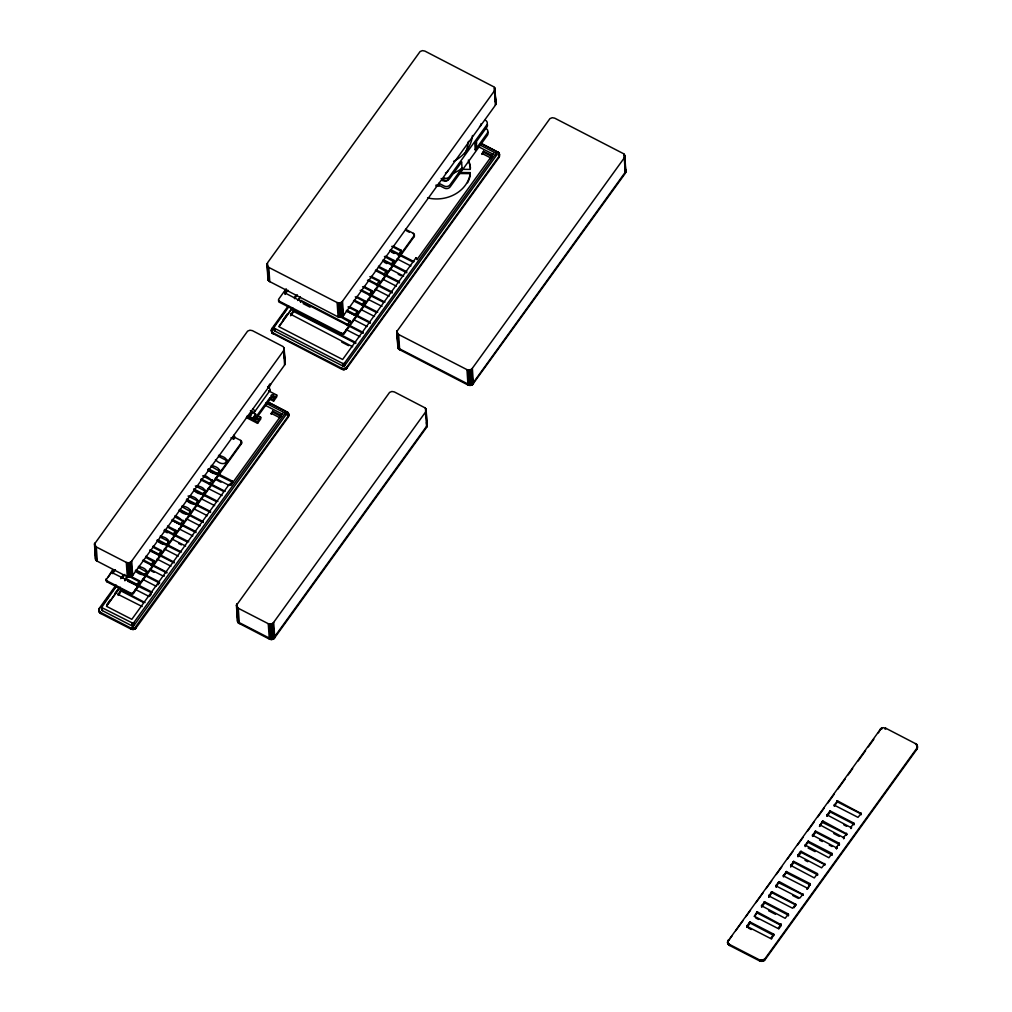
<?xml version="1.0" encoding="UTF-8"?>
<svg xmlns="http://www.w3.org/2000/svg" width="1012" height="1012" viewBox="0 0 1012 1012"><rect width="100%" height="100%" fill="white"/><g stroke="black" fill="none" stroke-linecap="round" stroke-linejoin="round"><path stroke-width="1.5" d="M459.954 172.508L470.137 172.609L470.049 174.646A33.244 28.349 -3.9 0 1 427.57 197.884M131.105 576.511L139.492 580.825L136.797 584.949L112.711 572.956L114.495 569.92M136.86 585.973L139.567 581.849L128.385 576.106M138.391 566.416C153.837 569.414 144.286 580.433 135.33 570.73M145.058 602.557L121.263 590.11L121.427 591.147L143.641 602.583M145.677 556.322L154.064 560.635L150.965 564.924M158.707 555.689L161.389 552.008L161.351 550.541L152.964 546.227M161.389 552.008L161.351 550.541M160.238 536.132C175.696 539.13 166.132 550.136 157.176 540.446M166.879 544.367L168.7 541.471L160.313 537.157M166.904 572.261L143.211 559.838L143.185 560.838M167.524 526.038L175.911 530.351L172.824 534.64M174.19 562.166L150.396 549.718L150.282 550.794M183.197 520.257C184.69 523.596 177.404 515.07 174.81 515.943M181.477 552.008L157.771 539.649M182.097 505.848C197.542 508.846 187.992 519.852 179.023 510.149M189.37 495.753C204.816 498.752 195.265 509.757 186.309 500.054M196.012 503.976L197.833 501.092L188.042 496.057M196.657 485.659C212.103 488.657 202.552 499.662 193.583 489.96M203.298 493.881L205.12 490.997L195.329 485.962M212.33 479.878C213.823 483.205 206.537 474.691 203.943 475.551M211.217 465.457C226.675 468.455 217.125 479.473 208.156 469.77M218.503 455.362C233.949 458.36 224.398 469.378 215.442 459.676M225.145 463.597L226.966 460.7L218.579 456.387M340.652 316.01L350.316 320.981L347.217 325.269M355.857 314.795L357.628 312.354L357.603 310.886L349.317 306.623M357.628 312.354L357.603 310.886M356.603 296.529L364.877 300.792L361.79 305.08M363.131 304.701L364.952 301.816L355.288 296.845M363.877 286.434L372.163 290.697L369.064 294.973M370.417 294.606L372.226 291.722L362.574 286.75M379.487 282.07L379.449 280.59L371.164 276.339M378.45 266.245L386.723 270.495L383.637 274.783M385.736 256.15L394.01 260.4L390.923 264.689M393.01 246.055L401.296 250.306L398.273 255.619M749.917 922.033L747.109 925.626L747.084 927.384L750.196 923.058L773.889 935.556L773.725 934.177L750.031 922.008L749.917 923.083M768.753 895.86L771.979 891.749L795.647 904.311L792.56 908.232L768.753 895.86L768.93 897.1L768.854 895.493M768.829 896.936L772.042 892.774L795.647 904.905L794.028 907.764M788.449 915.367L788.386 914.089L785.173 918.314L761.505 905.74L764.692 901.844L788.361 914.038M810.321 885.007L786.197 872.673L786.324 871.547L810.144 883.691L807.197 889.067M839.176 844.046L839.252 845.071L839.277 843.312L815.672 831.168L812.472 835.14L836.152 847.639L839.378 843.477M861.301 814.331L861.199 813.091L861.098 814.786L861.199 814.053L837.443 801.896L837.531 800.884L861.161 813.534L857.999 817.354L834.407 805.21L837.367 800.871M94.47 544.051L247.611 331.126L249.913 330.19L252.38 330.633L283.17 346.61L284.208 348.558L283.626 350.671L131.079 561.926L128.777 562.849L126.31 562.406L96.304 546.973L94.47 544.051L95.545 559.269L96.494 560.787L127.284 576.751L129.751 577.207L132.053 576.271L284.612 365.016L284.954 362.056M267.75 401.84L287.636 412.2L288.673 414.148L288.104 416.261L134.71 628.047L130.788 627.997L100.783 612.564L99.189 610.932L99.53 607.972L116.102 584.999M99.1 608.769L99.252 611.956L100.858 613.588L130.852 629.021L133.318 629.477L135.621 628.541L288.167 417.286L288.66 414.743L286.851 411.669M266.991 264.043L267.94 279.261L268.977 281.209L338.109 316.908L340.563 317.351L342.866 316.427L495.425 105.172L496.007 103.06L494.311 87.095L424.85 51.068L422.396 50.625L420.094 51.549L267.535 262.804L268.167 280.109M236.428 605.328L389.569 392.403L391.872 391.48L394.338 391.922L425.129 407.899L426.166 409.847L425.597 411.96L273.038 623.215L270.735 624.138L268.269 623.696L238.275 608.263L236.428 605.328L237.58 621.57L238.528 623.088L269.318 639.065L271.785 639.508L274.088 638.585L426.634 427.33L427.228 425.66L426.507 423.611M287.661 306.712L272.013 328.407L271.431 330.507L272.215 333.15L341.664 369.178L344.131 369.62L346.433 368.697L498.992 157.442L499.498 154.305L498.461 152.357L480.928 143.211M101.719 609.49L102.389 610.628L132.091 625.897L133.964 625.492L285.675 415.198L285.068 411.036L267.51 402.017M396.767 331.557L549.921 118.632L552.223 117.708L554.677 118.151L623.809 153.837L624.847 155.785L624.277 157.897L471.718 369.152L469.416 370.088L466.962 369.633L398.614 334.491L396.767 331.557L397.918 347.799L398.88 349.317L467.999 385.015L472.364 384.813L625.315 173.267L625.833 170.142L624.796 168.194M727.704 941.539L880.857 728.615L883.16 727.691L885.614 728.134L916.417 744.111L917.454 746.059L916.872 748.172L764.971 958.731L762.517 960.274L759.557 959.907L729.551 944.474C725.958 939.642 727.286 943.703 729.627 945.499L759.62 960.932L762.593 961.299L765.034 959.755L916.948 749.196L917.441 746.654M727.881 940.679L727.792 943.007M355.769 342.423L293.834 310.557L290.722 314.302L352.657 346.749M747.109 925.626L747.008 926.359L770.613 938.503L773.725 934.177M797.924 855.266L821.592 867.828L824.704 864.084L801.112 851.358C797.608 853.736 795.584 860.972 801.175 852.382L824.894 864.741M95.609 557.523L95.545 559.269M99.062 610.223L99.53 607.972M116.582 585.961L101.592 607.491L133.242 623.43L285.498 412.63L285.068 411.036M289.065 306.383L274.265 326.901L274.214 328.154L342.726 363.485L344.232 363.472L496.31 152.787L495.88 151.193L480.611 143.337M285.915 414.743L285.624 411.492M485.924 128.372A4.174 3.567 -3.9 0 1 487.253 133.255L475.26 149.877L476.07 146.942A41.34 35.243 -3.9 0 0 476.601 142.338M274.442 329.469L274.872 331.063L342.904 366.053L344.358 366.066L496.487 155.342L496.5 154.052M271.431 330.507L273.265 332.999L341.601 368.153L344.055 368.596L346.357 367.672L498.916 156.417L499.498 154.305M776.242 885.234L776.141 885.981L799.746 898.112L802.858 894.38L779.265 881.654L776.204 887.005L776.242 885.234L778.848 881.743M786.324 871.547L783.427 875.886L807.171 888.043M802.858 894.38L803.022 895.165M853.85 823.123L830.245 810.979L827.057 814.875L850.725 827.449L853.913 823.186L853.951 824.653M808.462 842.288L808.297 841.25L831.99 853.407L832.066 855.013L808.183 842.313L808.297 841.25L805.274 846.563L805.274 845.007L808.12 841.288M118.202 593.943C117.594 600.495 125.058 581.305 118.24 594.449L142.186 606.542M786.134 872.723L783.49 876.911L783.389 875.38M805.236 845.083L828.879 857.733L832.066 853.47L832.13 854.862M802.971 895.316L802.858 893.786M287.901 290.229L285.169 294.062L286.978 290.355M788.474 915.227L764.768 902.868L761.644 907.195L761.581 905.588M817.43 873.596L793.825 861.465L790.638 865.361L814.306 877.923L817.494 873.66L817.494 875.203M819.846 824.818L843.439 837.544L846.563 833.799L822.958 821.074C821.668 823.186 816.089 831.902 822.351 821.352M837.379 801.909L834.369 806.083M795.647 905.5L795.584 903.88M839.34 844.919L839.277 843.312M266.966 264.916L268.787 267.408L337.123 302.55L339.589 303.005L341.892 302.069L494.451 90.814L495.02 88.714M237.997 618.003L237.504 620.546L239.249 622.608L269.255 638.041L271.709 638.483L274.012 637.56L426.571 426.305L427.153 424.192L426.431 422.586M238.073 619.028L237.58 621.57M398.348 344.232L397.855 346.774L399.601 348.836L467.936 383.991L470.39 384.433L472.693 383.497L625.252 172.242L625.821 170.737L624.859 169.219M398.412 345.256L397.918 347.799M817.607 874.836L793.901 862.49L790.714 866.753M839.454 844.552L815.748 832.193L812.535 836.418L812.56 834.913M286.181 288.787L278.819 298.983A1.961 1.682 -3.9 0 0 279.438 301.285L279.514 302.31L341.512 334.2A1.961 1.682 -3.9 0 0 344.219 333.618L414.136 236.694L414.072 235.669A1.961 1.682 -3.9 0 0 413.44 233.38L405.496 229.281M284.41 292.354L286.244 289.811M294.1 297.768L295.947 295.226M275.757 324.321L272.076 329.431L272.013 328.407M280.362 317.945L285.89 310.279M294.618 298.692L297.389 294.846M282.791 320.184L287.383 313.834M279.185 326.054L292.089 308.179M297.617 300.513L300.374 296.68M292.696 307.686L278.958 326.737L342.625 359.488L415.919 257.883L417.589 258.743L494.324 152.369L480.371 145.184M298.198 300.071L300.033 297.528M290.887 315.175L293.91 311.582L355.844 343.447M233.949 435.185A7.084 3.023 35.8 0 1 234.873 437.437L240.704 440.435A1.961 1.682 -3.9 0 1 241.337 442.737L241.4 443.762L133.407 593.462A1.961 1.682 -3.9 0 1 130.7 594.057L107.032 581.875A1.961 1.682 -3.9 0 1 106.412 579.585L112.8 569.604M108.246 577.017L112.863 570.629M120.706 578.611L123.464 574.791M104.198 602.608L107.879 597.51M112.484 591.122L116.165 586.024M122.136 578.257L124.906 574.411M106.652 604.834L110.333 599.724M114.951 593.336L118.632 588.238M125.071 579.294L126.917 576.739M106.715 605.619L118.682 589.022M125.134 580.078L127.891 576.245M120.276 587.175L106.475 606.302L131.813 619.331L229.319 484.166L230.989 485.026L283.512 412.226L265.764 403.092M124.881 580.799L128.549 575.702M249.458 417.614L249.369 416.4L252.254 412.403L255.656 414.148L255.745 415.363L252.861 419.36L252.772 418.146L255.656 414.148M230.964 437.804L233.62 439.17L234.873 437.437M250.9 415.616L252.254 412.403M254.543 411.897L270.027 390.442M269.913 397.691L270.027 399.31L273.607 401.157L273.493 399.538L269.913 397.691L257.124 415.413L260.704 417.26L260.818 418.879L257.592 423.358L246.371 417.589M257.238 417.033L270.027 399.31M133.407 593.462L133.331 592.437L241.337 442.737M257.592 423.358L257.478 421.738L260.704 417.26M273.493 399.538L276.731 395.059L268.534 390.847M273.607 401.157L276.833 396.679L276.731 395.059M272.709 412.099L271.153 414.262L272.645 411.074L280.982 415.363L281.045 416.387L272.709 412.099L272.645 411.074M438.816 183.235L444.293 186.056A4.174 3.567 -3.9 0 0 450.049 184.816L462.041 168.194L461.624 162.046L449.632 178.669A4.174 3.567 -3.9 0 1 443.876 179.908L441.131 178.504M149.852 596.081L151.383 593.968M157.897 584.936L159.428 582.811M230.799 485.001L232.33 482.888M280.982 415.363L279.413 417.526L271.077 413.238M344.219 333.618L344.156 332.594L414.072 235.669M483.534 152.255L481.965 154.419L483.458 151.231L491.794 155.519L491.857 156.544L483.534 152.255L483.458 151.231M490.301 158.707L491.794 155.519M732.056 935.796L728.374 940.894L728.298 939.87M735.737 930.686L743.099 920.477M745.869 916.657L750.461 910.269M755.989 902.615L763.352 892.407M766.122 888.574L771.637 880.921M776.242 874.532L781.77 866.879M787.285 859.226L792.813 851.573M797.418 845.184L802.946 837.531M807.551 831.143L813.99 822.212M817.671 817.114L824.11 808.183M827.803 803.073L834.242 794.142M837.923 789.031L845.286 778.823M848.056 775.002L852.661 768.614M858.176 760.961L865.538 750.752M868.309 746.919L873.824 739.266M878.429 732.878L880.857 728.615M756.925 912.09L754.294 916.265L777.886 928.409L781.011 924.664L757.419 911.938L756.938 913.166L757.204 911.938M754.459 916.556L756.862 913.229M854.001 824.249L830.308 812.003L827.082 816.178L827.057 814.875M808.588 887.575L810.144 883.691M212.292 480.32L209.231 484.153M183.159 520.699L180.098 524.545L171.736 520.244M161.313 550.983L158.251 554.829L149.89 550.541M151.421 565.784L153.204 563.33M357.565 311.329L354.504 315.175L346.23 310.924M379.411 281.045L376.35 284.878M115.419 569.794L112.876 573.235L112.813 572.21M300.981 301.487L301.019 300.438L300.463 301.905L301.121 300.463L363.144 332.429M208.017 469.391L208.092 470.416L208.143 469.252M164.387 530.996L165.057 529.554L188.751 541.799M127.904 580.445L128.638 580.028L152.306 592.235M164.425 575.891L163.691 576.309L149.801 569.161M807.576 887.815L807.31 889.055L807.753 887.613M208.206 470.276L232.494 482.205M200.996 480.308L201.375 479.055L225.157 491.326M164.437 529.82L164.513 530.845M128.094 581.331L150.927 592.488M120.807 591.425L120.871 590.274M229.787 485.241L232.355 481.117L208.75 468.986L208.826 470.011M822.414 822.376L846.728 834.394M815.065 831.447L815.014 832.61M807.854 842.566L807.905 841.415M836.709 848.511L836.886 847.221M807.639 888.84L807.639 887.752M800.555 851.573L800.568 852.661M193.773 490.339L216.467 501.623M157.366 540.825L180.06 552.097M120.947 591.299L121.073 590.148M778.848 882.818L803.022 894.924M458.904 163.995L461.624 162.046M462.041 168.194L459.322 170.155A41.34 35.243 -3.9 0 1 452.301 173.722M344.358 366.066L344.232 363.472M133.546 625.922L133.42 623.316M822.541 821.175L822.541 822.25M815.267 831.269L815.191 832.408M757.065 913.064L757.128 911.964M757.204 912.988L781.175 925.461L781.087 924.133M382.005 306.37L368.026 299.286M210.572 512.426L186.701 500.307L186.752 499.245L210.61 511.566M222.109 495.564L208.067 488.404M150.345 550.768L174.165 562.912M815.457 831.168L815.406 832.256M269.749 386.824L268.775 385.205M268.699 388.266L267.737 386.647M185.626 546.037L171.648 538.877M150.333 549.731L150.56 550.768M149.219 596.523L135.241 589.363M461.535 169.333L470.264 169.421L470.352 167.233A33.244 28.349 -3.9 0 0 468.392 160.06M458.575 173.507L470.2 173.634L470.137 172.609M343.422 366.243L343.258 363.688M815.583 831.156L815.748 832.193M269.938 384.041L270.621 384.724L269.761 384.421M884.754 728.817L885.69 729.159L885.614 728.134M477.753 146.31L493.11 154.216M481.902 153.394L490.238 157.682M437.513 184.551L444.432 188.105A4.174 3.567 -3.9 0 0 450.188 186.866L487.392 135.304A4.174 3.567 -3.9 0 0 487.531 131.75M406.622 230.862L409.379 232.279M391.707 246.371L401.359 251.33M390.645 249.622L414.034 261.653M389.936 250.343L412.732 261.969M391.378 252.077L394.136 253.493M397.159 258.895L410.923 265.979M384.421 256.466L394.047 261.88L394.01 260.4M383.358 259.717L406.761 271.747M382.65 260.438L406.824 272.772M384.092 262.171L386.85 263.588M389.873 268.99L403.636 276.074M398.197 274.265L400.954 275.681M378.513 267.269L386.761 271.975L386.723 270.495M376.072 269.812L399.474 281.842M375.363 270.533L399.538 282.867M382.587 279.097L396.35 286.168M369.861 276.655L379.513 281.627L379.449 280.59M368.785 279.907L392.188 291.937M367.482 280.223L392.264 292.961M375.3 289.192L389.063 296.263M361.512 290.001L384.977 302.095M360.196 290.317L383.599 302.348M354.225 300.096L377.691 312.189M353.517 300.83L376.312 312.442M360.74 309.381L374.503 316.452M348.002 306.94L357.666 311.911M346.939 310.191L370.43 322.335M347.015 311.215L370.405 323.245M353.454 319.476L367.217 326.547M340.728 317.034L350.354 322.448L350.316 320.981M363.131 333.353L285.106 293.025M303.183 303.625L310.077 307.167M346.167 329.57L359.93 336.654M279.438 301.285L341.449 333.176A1.961 1.682 -3.9 0 0 344.156 332.594M341.714 342.107L348.596 345.649M267.826 402.865L270.558 404.269M265.941 405.648L282.323 414.085M249.369 416.4L252.772 418.146M246.814 416.248L257.478 421.738M211.293 466.481L219.642 471.25L219.604 469.77M215.354 478.309L229.231 485.444M215.417 479.334L220.97 482.193M202.615 475.868L212.393 480.902M200.869 479.865L223.753 491.528M843.856 824.906L846.627 826.336M200.781 498.499L214.67 505.633M833.787 833.572L839.34 836.431M193.507 508.593L207.384 515.728M182.16 506.873L190.522 511.629L190.484 510.162M203.298 522.534L179.693 510.39L179.617 509.365L203.323 521.661M819.568 840.099L822.339 841.529M829.283 845.096L832.066 846.525M186.221 518.688L200.098 525.835M174.874 516.968L183.261 521.281M172.344 519.46L195.936 531.604M172.407 520.484L196.012 532.628M808.12 848.043L815.065 851.623M178.934 528.783L192.824 535.93M167.6 527.062L175.949 531.819L175.911 530.351M164.45 530.351L187.334 542.002M804.995 860.289L807.778 861.718M164.526 531.376L167.309 532.805M178.669 543.469L181.439 544.899M164.374 548.972L178.251 556.119M153.027 547.252L161.414 551.565M157.088 559.067L170.965 566.214M145.741 557.346L154.102 562.103L154.064 560.635M142.603 560.635L166.879 573.007M792.864 895.569L798.417 898.428M151.256 570.907L154.039 572.337M138.467 567.441L146.816 572.197L146.778 570.73M135.924 569.933L159.529 582.077M135.987 570.958L159.592 583.102M142.515 579.256L156.405 586.403M768.589 910.762L775.521 914.329M106.336 578.56A1.961 1.682 -3.9 0 0 106.968 580.85L130.624 593.032A1.961 1.682 -3.9 0 0 133.331 592.437M755.749 917.998L758.532 919.427M748.463 928.105L751.246 929.522M499.333 154.482L497.664 151.813M824.717 863.502L824.78 865.108M217.896 501.471L194.19 489.175L194.253 490.2M917.289 746.236L916.417 744.111M495.285 101.44L496.007 103.06M274.303 330.608L274.024 327.357M415.919 257.883L417.108 259.641M917.214 745.212L917.479 747.957M917.011 744.807L917.074 745.831M917.302 747.362L917.365 748.387M916.733 744.44L916.809 745.464M916.872 748.172L916.948 749.196M915.62 743.567L915.696 744.592M881.692 728.096L881.756 729.121M881.25 728.336L881.326 729.361M880.2 729.31L880.276 730.335M853.837 823.705L853.913 824.729M851.459 827.032L851.345 828.271L851.332 827.171M851.13 827.348L851.067 828.448M850.94 827.449L850.89 828.499L850.725 827.449M846.563 833.218L846.627 834.824M846.462 833.951L846.525 834.976M844.172 837.126L844.122 838.303M843.983 837.341L843.919 838.467M843.78 837.493L843.717 838.568M843.439 837.544L843.603 838.594M837.531 800.884L837.594 801.909M837.24 800.909L837.177 802.01M837.038 801.036L836.975 802.174M836.797 801.302L836.861 802.326M834.508 804.477L834.483 805.653M834.369 804.704L834.47 806.235M836.772 847.373L836.772 848.461M836.633 847.487L836.57 848.613M836.431 847.613L836.38 848.676L836.152 847.639M830.245 810.979L830.308 812.003M830.144 810.954L830.093 812.003M829.966 811.004L829.903 812.105M829.764 811.131L829.701 812.282M829.511 811.396L829.574 812.421M827.221 814.571L827.196 816.33M823.034 822.098L822.857 821.048L822.756 822.123M822.225 821.491L822.301 822.516M819.935 824.666L820.011 825.691M817.329 874.343L817.405 875.367M812.649 834.761L812.725 835.785M807.665 841.68L807.728 842.705M810.207 883.754L810.308 885.07M805.375 844.856L805.35 846.032M807.019 888.017L807.095 889.042M801.175 852.382L801.112 851.358L800.897 852.408M800.77 851.421L800.694 852.534M800.378 851.775L800.441 852.8M798.088 854.95L798.063 856.721M793.737 861.44L793.901 862.49M793.61 861.452L793.547 862.54M793.408 861.554L793.345 862.692M793.218 861.731L793.168 862.894M795.483 904.627L795.546 905.651M790.802 865.045L790.878 866.07M790.714 865.197L790.777 866.816M786.451 871.534L786.615 872.584M786.058 871.699L785.995 872.85M785.805 871.964L785.881 872.989M788.297 913.988L788.361 915.594M788.196 914.721L788.272 915.746M783.528 875.14L783.49 876.316M779.329 882.679L779.265 881.654L779.113 882.666M778.785 881.794L778.721 882.945M778.532 882.059L778.595 883.084M781.011 924.082L780.986 925.841L778.696 929.016L778.62 927.991M776.077 885.551L776.141 886.942M772.042 892.774L771.878 891.724L771.764 892.786M771.637 891.8L771.561 892.913M771.435 891.952L771.435 893.039M771.245 892.167L771.321 893.191M773.725 934.759L771.41 939.111L771.346 938.086M768.956 895.329L769.031 896.354M764.768 902.868L764.604 901.818L764.414 902.919M764.288 901.932L764.212 903.071M764.085 902.109L764.035 903.286M761.669 905.424L761.745 906.448M764.971 958.731L765.034 959.755M764.313 959.427L764.389 960.451M763.921 959.705L763.984 960.73M763.478 959.945L763.554 960.97M763.01 960.135L763.086 961.16M762.517 960.274L762.593 961.299M762.011 960.35L762.087 961.375M761.505 960.375L761.568 961.4M760.986 960.337L761.062 961.362M757.419 911.938L757.482 912.963M760.493 960.249L760.556 961.273M756.685 912.356L756.748 913.381M759.557 959.907L759.62 960.932M750.132 922.033L750.196 923.058M749.778 922.084L749.715 923.21M749.576 922.236L749.588 923.323M749.399 922.451L749.462 923.475M746.919 926.005L747.008 927.321M729.551 944.474L729.627 945.499M728.766 943.93L728.83 944.955M728.438 943.601L728.501 944.626M728.172 943.235L728.235 944.259M727.754 941.109L727.83 942.134M727.805 942.412L728.02 943.854M624.771 155.355L625.859 172.04M624.404 154.545L625.745 172.47M624.138 154.178L624.328 157.05M624.277 157.897L625.315 173.267M494.792 87.854L495.969 103.932M499.258 153.457L499.523 156.202M494.577 87.462L495.842 104.362M499.055 153.052L499.118 154.077M499.346 155.608L499.409 156.632M494.413 88.537L494.792 94.268M498.777 152.685L498.853 153.71M494.451 90.814L495.425 105.172M498.916 156.417L498.992 157.442M498.461 152.357L498.524 153.381M496.728 154.899L496.361 151.534L496.487 155.342M475.26 149.877L474.843 143.729L486.835 127.107A4.174 3.567 -3.9 0 0 487.354 124.413M472.376 368.469L473.414 383.839M471.718 369.152L472.768 384.522M471.326 369.443L472.364 384.813M470.884 369.684L471.934 385.053M470.416 369.873L471.465 385.243M469.922 370L470.972 385.382M469.416 370.088L470.466 385.458M468.898 370.101L469.947 385.483M468.392 370.076L469.442 385.445M467.886 369.987L468.935 385.357M466.962 369.633L467.999 385.015M426.09 409.417L427.178 426.09M425.938 409L427.064 426.52M425.723 408.595L426.216 415.768M426.71 422.953L426.773 423.977M413.44 233.38L413.516 234.404A1.961 1.682 -3.9 0 1 414.136 236.694M425.457 408.228L426.634 427.33M425.521 413.642L425.723 416.501M401.296 250.306L401.334 251.773L398.652 255.454L398.589 254.429M398.614 334.491L399.664 349.861M397.83 333.947L398.88 349.317M397.501 333.606L398.551 348.988M397.235 333.239L398.285 348.621M396.944 330.696L398.07 348.217M372.163 290.697L372.201 292.164M364.877 300.792L364.915 302.259M342.537 301.386L343.523 315.731M347.015 366.976L347.078 368.001M341.892 302.069L342.866 316.427M346.357 367.672L346.433 368.697M341.487 302.36L342.473 316.705M345.965 367.951L346.028 368.975M341.057 302.601L342.031 316.946M345.522 368.191L345.598 369.216M340.589 302.79L341.563 317.135M345.054 368.381L345.13 369.405M344.599 363.08L344.776 365.648M340.095 302.93L341.069 317.275M344.561 368.52L344.637 369.544M344.055 363.574L344.093 366.192M339.589 303.005L340.563 317.351M343.776 363.675L343.941 366.23M344.055 368.596L344.131 369.62M341.449 333.176L341.512 334.2M343.46 363.7L343.789 366.255M339.071 303.031L340.057 317.376M343.549 368.621L343.612 369.646M338.565 302.993L339.539 317.338M342.726 363.485L342.904 366.053M343.03 368.583L343.106 369.608M338.059 302.904L339.045 317.249M342.537 368.494L342.6 369.519M337.123 302.55L338.109 316.908M341.601 368.153L341.664 369.178M300.842 300.488L300.779 301.589M300.64 300.615L300.577 301.766M293.91 311.582L293.834 310.557L293.632 311.607M293.493 310.608L293.429 311.734M293.29 310.76L293.29 311.86M293.1 310.975L293.176 312M290.811 314.15L290.722 315.478M290.634 314.53L290.684 315.693M285.283 292.645L285.257 294.416M284.119 348.128L285.144 363.789M288.597 413.718L288.711 416.058M283.98 347.711L285.03 364.219M288.445 413.301L288.521 414.325M288.521 415.451L288.597 416.489M283.866 348.748L284.549 358.792M288.23 412.909L288.306 413.933M283.626 350.671L284.612 365.016M287.965 412.542L288.04 413.566M288.104 416.261L288.167 417.286M287.636 412.2L287.712 413.225M285.51 411.34L285.675 415.198M274.695 328.495L274.872 331.063M274.265 326.901L274.429 330.76M268.787 267.408L269.774 281.753M273.265 332.999L273.329 334.023M268.003 266.864L268.977 281.209M272.468 332.455L272.544 333.479M268.319 274.29L267.94 279.261M267.674 266.535L268.648 280.881M272.152 332.126L272.215 333.15M267.117 263.613L268.382 280.514M271.583 329.204L271.507 331.531M271.874 331.759L271.95 332.784M271.469 329.634L271.735 332.379M273.695 622.519L274.733 637.889M273.038 623.215L274.088 638.585M272.633 623.493L273.683 638.863M272.203 623.734L273.253 639.103M271.735 623.923L272.785 639.293M271.241 624.062L272.291 639.432M270.735 624.138L271.785 639.508M270.217 624.164L271.267 639.533M269.711 624.126L270.761 639.495M269.205 624.037L270.255 639.407M268.269 623.696L269.318 639.065M240.704 440.435L240.78 441.46A1.961 1.682 -3.9 0 1 241.4 443.762M232.355 481.117L232.418 482.724M238.275 608.263L239.325 623.632M237.023 603.658L238.528 623.088M237.162 607.39L238.2 622.76M226.89 459.676L226.928 461.156M236.884 607.01L237.934 622.393M236.593 604.468L237.719 621.988M208.599 468.961L208.472 470.061M205.044 489.972L205.082 491.44M201.261 479.068L201.198 480.156M197.757 500.067L197.795 501.535M194.089 489.15L194.038 490.187M193.912 489.188L193.849 490.289M186.803 499.245L186.98 500.295M168.625 540.446L168.662 541.913M164.956 529.529L164.842 530.604M164.716 529.605L164.64 530.731M157.847 540.674L157.353 539.75M139.492 580.825L139.529 582.292M131.724 561.243L132.698 575.588M136.203 626.833L136.266 627.857M131.079 561.926L132.053 576.271M135.545 627.516L135.621 628.541M130.674 562.204L131.649 576.562M135.153 627.807L135.216 628.832M130.244 562.444L131.218 576.802M134.71 628.047L134.786 629.072M129.776 562.634L130.75 576.992M133.786 622.937L133.964 625.492M134.242 628.237L134.318 629.262M129.283 562.773L130.257 577.118M133.748 628.363L133.824 629.388M133.242 623.43L133.42 625.985M133.103 623.481L133.129 626.086M128.777 562.849L129.751 577.207M132.8 623.544L132.977 626.112M133.242 628.452L133.318 629.477M130.624 593.032L130.7 594.057M132.648 623.556L132.825 626.112M128.258 562.874L129.232 577.219M132.433 623.531L132.673 626.112M132.724 628.465L132.8 629.489M127.752 562.836L128.726 577.194M131.914 623.341L132.091 625.897M132.218 628.439L132.294 629.464M128.549 580.015L128.714 581.052M127.246 562.748L128.22 577.106M128.423 580.028L128.36 581.116M131.712 628.351L131.788 629.375M128.22 580.129L128.157 581.267M128.031 580.306L127.98 581.47M126.31 562.406L127.284 576.751M130.788 627.997L130.852 629.021M120.63 590.54L120.694 591.565M118.341 593.715L118.303 594.892M112.623 572.602L112.686 573.627M106.968 580.85L107.032 581.875M102.212 608.06L102.389 610.628M101.655 607.605L101.946 610.325M101.542 606.922L101.769 610.059M96.304 546.973L97.291 561.318M100.783 612.564L100.858 613.588M95.52 546.429L96.494 560.787M99.986 612.02L100.061 613.044M95.191 546.1L96.165 560.446M99.669 611.691L99.733 612.715M94.926 545.734L95.9 560.079M99.391 611.324L99.467 612.349M94.635 543.178L95.685 559.687M99.189 610.932L99.252 611.956M98.936 609.641L99.1 611.539M468.417 141.351A37.672 35.66 -84.3 0 1 464.9 153.875M485.368 120.175A4.174 3.567 -3.9 0 1 486.696 125.058L449.492 176.619A4.174 3.567 -3.9 0 1 443.737 177.859M472.465 135.507A37.849 32.27 -3.9 0 1 453.616 161.338M447.823 170.509A3.049 2.593 -3.9 0 1 446.849 172.344M446.203 172.748A3.049 2.593 -3.9 0 1 445.457 173.001M481.042 123.692A3.049 2.593 -3.9 0 1 479.498 126.601M481.535 133.242A3.049 2.593 -3.9 0 1 480.055 134.798M448.379 178.719A3.049 2.593 -3.9 0 1 445.229 181.274A3.049 2.593 -3.9 0 1 442.295 178.643M442.434 180.693A3.049 2.593 -3.9 0 1 444.04 178.466M279.514 302.31A1.961 1.682 -3.9 0 1 278.768 300.21M470.125 175.671A33.244 28.349 -3.9 0 1 467.582 182.792M468.467 161.085A33.244 28.349 -3.9 0 1 470.416 168.27M438.993 186.094A17.103 14.573 -3.9 0 1 436.008 186.17M438.917 185.07A17.103 14.573 -3.9 0 1 435.932 185.145M255.15 419.537A1.48 1.252 -3.9 0 1 258.047 419.563M271.241 397.121A1.48 1.252 -3.9 0 1 273.999 397.147M252.646 408.709A3.441 1.467 35.8 0 1 254.455 411.998A3.441 1.467 35.8 0 1 250.407 410.682M267.623 386.913A3.441 1.467 35.8 0 1 270.09 389.582A3.441 1.467 35.8 0 1 268.812 390.721M232.697 436.906A7.084 3.023 35.8 0 1 233.62 439.17M255.694 419.234A1.48 1.252 -3.9 0 0 257.946 418.171A1.48 1.252 -3.9 0 0 255.783 417.058A1.48 1.252 -3.9 0 0 255.694 419.234M271.709 397.033A1.48 1.252 -3.9 0 0 273.961 395.958A1.48 1.252 -3.9 0 0 271.798 394.844A1.48 1.252 -3.9 0 0 271.709 397.033"/></g></svg>
